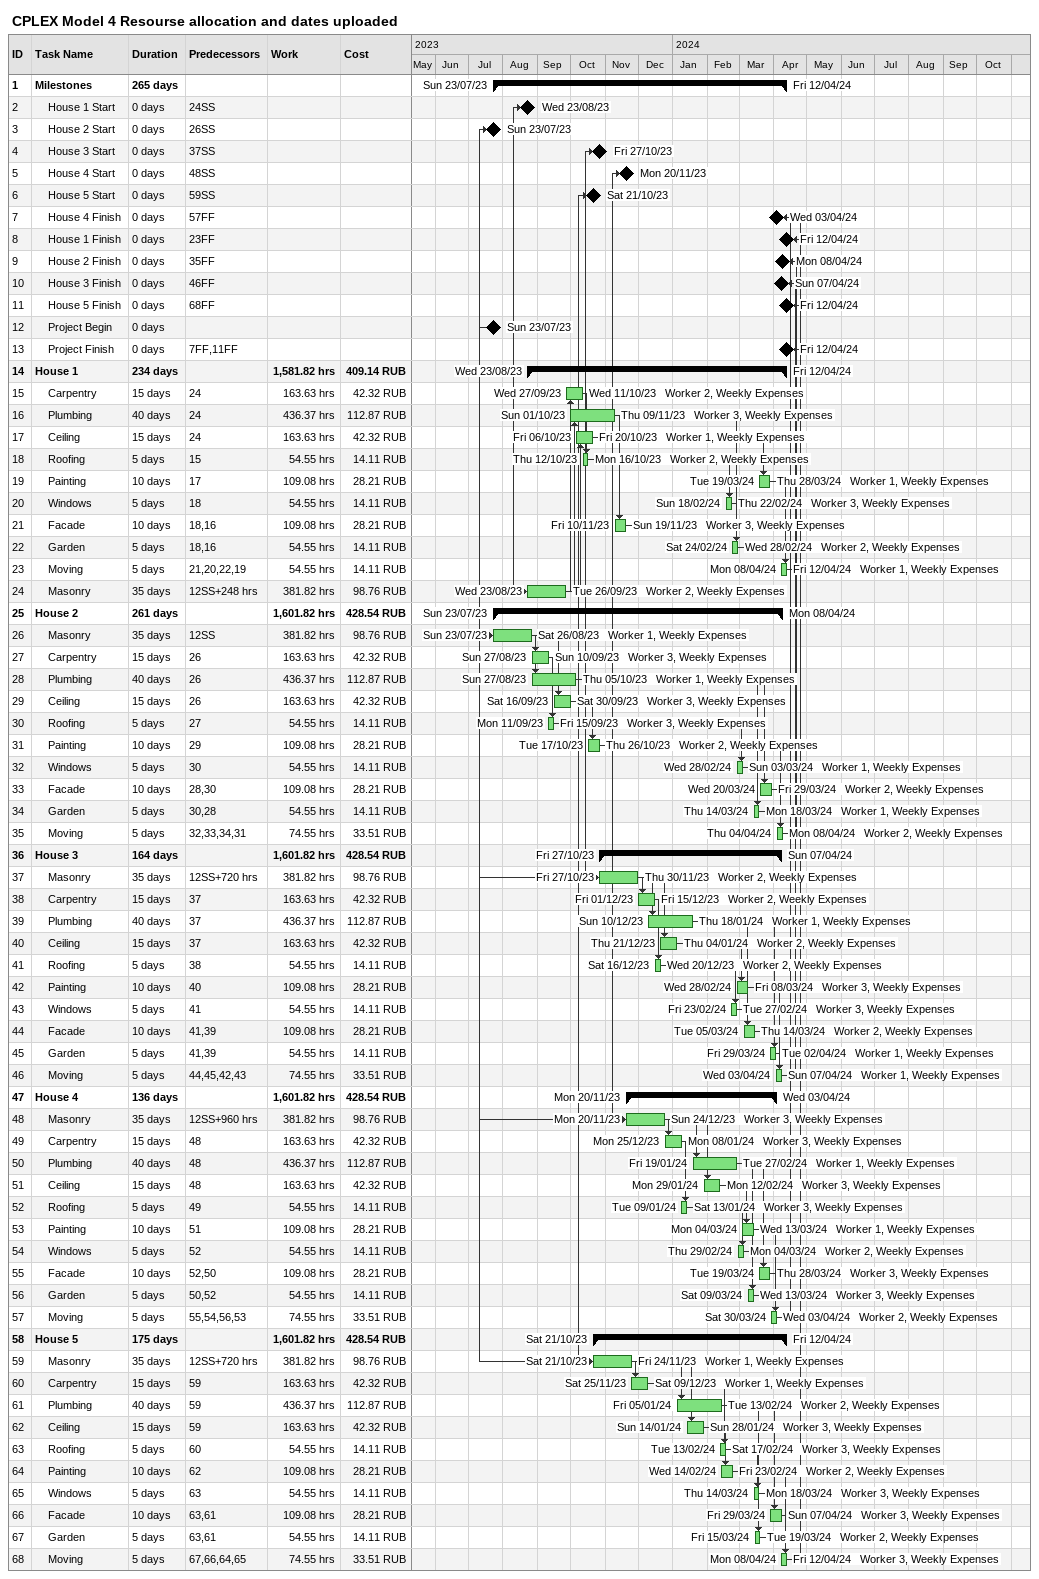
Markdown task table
CPLEX Model 4 Resourse allocation and dates uploaded

| ID | Level | Task | Duration | Start | Finish | Predecessors | Resources | Work (h) | Cost (RUB) |
|---|---|---|---|---|---|---|---|---|---|
| 1 | 1 | **Milestones** | 265d | 2023-07-23 | 2024-04-12 |  |  |  |  |
| 2 | 2 | House 1 Start | 0d | 2023-08-23 | 2023-08-23 | 24SS |  |  |  |
| 3 | 2 | House 2 Start | 0d | 2023-07-23 | 2023-07-23 | 26SS |  |  |  |
| 4 | 2 | House 3 Start | 0d | 2023-10-27 | 2023-10-27 | 37SS |  |  |  |
| 5 | 2 | House 4 Start | 0d | 2023-11-20 | 2023-11-20 | 48SS |  |  |  |
| 6 | 2 | House 5 Start | 0d | 2023-10-21 | 2023-10-21 | 59SS |  |  |  |
| 7 | 2 | House 4 Finish | 0d | 2024-04-03 | 2024-04-03 | 57FF |  |  |  |
| 8 | 2 | House 1 Finish | 0d | 2024-04-12 | 2024-04-12 | 23FF |  |  |  |
| 9 | 2 | House 2 Finish | 0d | 2024-04-08 | 2024-04-08 | 35FF |  |  |  |
| 10 | 2 | House 3 Finish | 0d | 2024-04-07 | 2024-04-07 | 46FF |  |  |  |
| 11 | 2 | House 5 Finish | 0d | 2024-04-12 | 2024-04-12 | 68FF |  |  |  |
| 12 | 2 | Project Begin | 0d | 2023-07-23 | 2023-07-23 |  |  |  |  |
| 13 | 2 | Project Finish | 0d | 2024-04-12 | 2024-04-12 | 7FF, 11FF |  |  |  |
| 14 | 1 | **House 1** | 234d | 2023-08-23 | 2024-04-12 |  |  | 1581.82 | 409.14 |
| 15 | 2 | Carpentry | 15d | 2023-09-27 | 2023-10-11 | 24 | Worker 2, Weekly Expenses | 163.63 | 42.32 |
| 16 | 2 | Plumbing | 40d | 2023-10-01 | 2023-11-09 | 24 | Worker 3, Weekly Expenses | 436.37 | 112.87 |
| 17 | 2 | Ceiling | 15d | 2023-10-06 | 2023-10-20 | 24 | Worker 1, Weekly Expenses | 163.63 | 42.32 |
| 18 | 2 | Roofing | 5d | 2023-10-12 | 2023-10-16 | 15 | Worker 2, Weekly Expenses | 54.55 | 14.11 |
| 19 | 2 | Painting | 10d | 2024-03-19 | 2024-03-28 | 17 | Worker 1, Weekly Expenses | 109.08 | 28.21 |
| 20 | 2 | Windows | 5d | 2024-02-18 | 2024-02-22 | 18 | Worker 3, Weekly Expenses | 54.55 | 14.11 |
| 21 | 2 | Facade | 10d | 2023-11-10 | 2023-11-19 | 18, 16 | Worker 3, Weekly Expenses | 109.08 | 28.21 |
| 22 | 2 | Garden | 5d | 2024-02-24 | 2024-02-28 | 18, 16 | Worker 2, Weekly Expenses | 54.55 | 14.11 |
| 23 | 2 | Moving | 5d | 2024-04-08 | 2024-04-12 | 21, 20, 22, 19 | Worker 1, Weekly Expenses | 54.55 | 14.11 |
| 24 | 2 | Masonry | 35d | 2023-08-23 | 2023-09-26 | 12SS+248h | Worker 2, Weekly Expenses | 381.82 | 98.76 |
| 25 | 1 | **House 2** | 261d | 2023-07-23 | 2024-04-08 |  |  | 1601.82 | 428.54 |
| 26 | 2 | Masonry | 35d | 2023-07-23 | 2023-08-26 | 12SS | Worker 1, Weekly Expenses | 381.82 | 98.76 |
| 27 | 2 | Carpentry | 15d | 2023-08-27 | 2023-09-10 | 26 | Worker 3, Weekly Expenses | 163.63 | 42.32 |
| 28 | 2 | Plumbing | 40d | 2023-08-27 | 2023-10-05 | 26 | Worker 1, Weekly Expenses | 436.37 | 112.87 |
| 29 | 2 | Ceiling | 15d | 2023-09-16 | 2023-09-30 | 26 | Worker 3, Weekly Expenses | 163.63 | 42.32 |
| 30 | 2 | Roofing | 5d | 2023-09-11 | 2023-09-15 | 27 | Worker 3, Weekly Expenses | 54.55 | 14.11 |
| 31 | 2 | Painting | 10d | 2023-10-17 | 2023-10-26 | 29 | Worker 2, Weekly Expenses | 109.08 | 28.21 |
| 32 | 2 | Windows | 5d | 2024-02-28 | 2024-03-03 | 30 | Worker 1, Weekly Expenses | 54.55 | 14.11 |
| 33 | 2 | Facade | 10d | 2024-03-20 | 2024-03-29 | 28, 30 | Worker 2, Weekly Expenses | 109.08 | 28.21 |
| 34 | 2 | Garden | 5d | 2024-03-14 | 2024-03-18 | 30, 28 | Worker 1, Weekly Expenses | 54.55 | 14.11 |
| 35 | 2 | Moving | 5d | 2024-04-04 | 2024-04-08 | 32, 33, 34, 31 | Worker 2, Weekly Expenses | 74.55 | 33.51 |
| 36 | 1 | **House 3** | 164d | 2023-10-27 | 2024-04-07 |  |  | 1601.82 | 428.54 |
| 37 | 2 | Masonry | 35d | 2023-10-27 | 2023-11-30 | 12SS+720h | Worker 2, Weekly Expenses | 381.82 | 98.76 |
| 38 | 2 | Carpentry | 15d | 2023-12-01 | 2023-12-15 | 37 | Worker 2, Weekly Expenses | 163.63 | 42.32 |
| 39 | 2 | Plumbing | 40d | 2023-12-10 | 2024-01-18 | 37 | Worker 1, Weekly Expenses | 436.37 | 112.87 |
| 40 | 2 | Ceiling | 15d | 2023-12-21 | 2024-01-04 | 37 | Worker 2, Weekly Expenses | 163.63 | 42.32 |
| 41 | 2 | Roofing | 5d | 2023-12-16 | 2023-12-20 | 38 | Worker 2, Weekly Expenses | 54.55 | 14.11 |
| 42 | 2 | Painting | 10d | 2024-02-28 | 2024-03-08 | 40 | Worker 3, Weekly Expenses | 109.08 | 28.21 |
| 43 | 2 | Windows | 5d | 2024-02-23 | 2024-02-27 | 41 | Worker 3, Weekly Expenses | 54.55 | 14.11 |
| 44 | 2 | Facade | 10d | 2024-03-05 | 2024-03-14 | 41, 39 | Worker 2, Weekly Expenses | 109.08 | 28.21 |
| 45 | 2 | Garden | 5d | 2024-03-29 | 2024-04-02 | 41, 39 | Worker 1, Weekly Expenses | 54.55 | 14.11 |
| 46 | 2 | Moving | 5d | 2024-04-03 | 2024-04-07 | 44, 45, 42, 43 | Worker 1, Weekly Expenses | 74.55 | 33.51 |
| 47 | 1 | **House 4** | 136d | 2023-11-20 | 2024-04-03 |  |  | 1601.82 | 428.54 |
| 48 | 2 | Masonry | 35d | 2023-11-20 | 2023-12-24 | 12SS+960h | Worker 3, Weekly Expenses | 381.82 | 98.76 |
| 49 | 2 | Carpentry | 15d | 2023-12-25 | 2024-01-08 | 48 | Worker 3, Weekly Expenses | 163.63 | 42.32 |
| 50 | 2 | Plumbing | 40d | 2024-01-19 | 2024-02-27 | 48 | Worker 1, Weekly Expenses | 436.37 | 112.87 |
| 51 | 2 | Ceiling | 15d | 2024-01-29 | 2024-02-12 | 48 | Worker 3, Weekly Expenses | 163.63 | 42.32 |
| 52 | 2 | Roofing | 5d | 2024-01-09 | 2024-01-13 | 49 | Worker 3, Weekly Expenses | 54.55 | 14.11 |
| 53 | 2 | Painting | 10d | 2024-03-04 | 2024-03-13 | 51 | Worker 1, Weekly Expenses | 109.08 | 28.21 |
| 54 | 2 | Windows | 5d | 2024-02-29 | 2024-03-04 | 52 | Worker 2, Weekly Expenses | 54.55 | 14.11 |
| 55 | 2 | Facade | 10d | 2024-03-19 | 2024-03-28 | 52, 50 | Worker 3, Weekly Expenses | 109.08 | 28.21 |
| 56 | 2 | Garden | 5d | 2024-03-09 | 2024-03-13 | 50, 52 | Worker 3, Weekly Expenses | 54.55 | 14.11 |
| 57 | 2 | Moving | 5d | 2024-03-30 | 2024-04-03 | 55, 54, 56, 53 | Worker 2, Weekly Expenses | 74.55 | 33.51 |
| 58 | 1 | **House 5** | 175d | 2023-10-21 | 2024-04-12 |  |  | 1601.82 | 428.54 |
| 59 | 2 | Masonry | 35d | 2023-10-21 | 2023-11-24 | 12SS+720h | Worker 1, Weekly Expenses | 381.82 | 98.76 |
| 60 | 2 | Carpentry | 15d | 2023-11-25 | 2023-12-09 | 59 | Worker 1, Weekly Expenses | 163.63 | 42.32 |
| 61 | 2 | Plumbing | 40d | 2024-01-05 | 2024-02-13 | 59 | Worker 2, Weekly Expenses | 436.37 | 112.87 |
| 62 | 2 | Ceiling | 15d | 2024-01-14 | 2024-01-28 | 59 | Worker 3, Weekly Expenses | 163.63 | 42.32 |
| 63 | 2 | Roofing | 5d | 2024-02-13 | 2024-02-17 | 60 | Worker 3, Weekly Expenses | 54.55 | 14.11 |
| 64 | 2 | Painting | 10d | 2024-02-14 | 2024-02-23 | 62 | Worker 2, Weekly Expenses | 109.08 | 28.21 |
| 65 | 2 | Windows | 5d | 2024-03-14 | 2024-03-18 | 63 | Worker 3, Weekly Expenses | 54.55 | 14.11 |
| 66 | 2 | Facade | 10d | 2024-03-29 | 2024-04-07 | 63, 61 | Worker 3, Weekly Expenses | 109.08 | 28.21 |
| 67 | 2 | Garden | 5d | 2024-03-15 | 2024-03-19 | 63, 61 | Worker 2, Weekly Expenses | 54.55 | 14.11 |
| 68 | 2 | Moving | 5d | 2024-04-08 | 2024-04-12 | 67, 66, 64, 65 | Worker 3, Weekly Expenses | 74.55 | 33.51 |
